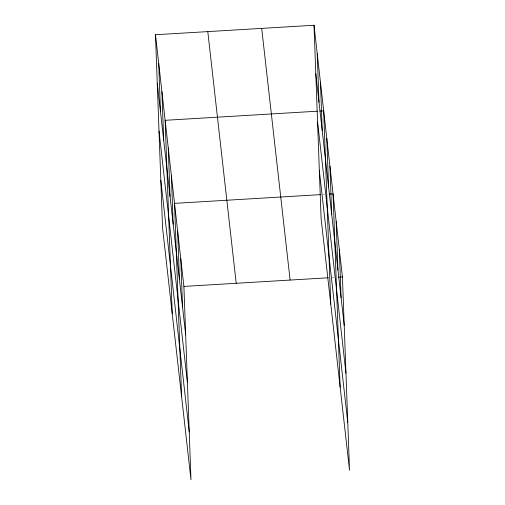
<?xml version="1.0" encoding="UTF-8"?>
<svg xmlns="http://www.w3.org/2000/svg" width="505" height="505" viewBox="0 0 505 505"><rect width="100%" height="100%" fill="white"/><g stroke="black" fill="none" stroke-linecap="round" stroke-linejoin="round"><path stroke-width="0.38" stroke-dasharray="2.52 1.89" d="M322.903 194.488L324.469 194.393M332.284 277.542L333.843 277.447"/><path stroke-width="0.76" d="M155.477 34.738L183.896 286.423L190.985 479.75L162.566 228.064L155.477 34.738L314.015 25.25L342.434 276.936L349.523 470.262L321.104 218.577L314.015 25.25M317.43 111.195L165.141 120.31L172.23 313.637M319.772 111.056L323.673 110.822L330.762 304.149M320.561 194.627L174.522 203.37L181.611 396.696M329.153 194.116L333.054 193.876L340.143 387.202M183.896 286.423L328.376 277.775M338.527 277.169L342.434 276.936M315.789 73.698L344.208 325.384M317.544 121.509L345.963 373.195M319.349 170.766L347.768 422.451M261.697 28.381L290.116 280.067M207.795 31.607L236.214 283.292M157.257 83.186L185.676 334.872M159.006 130.997L187.424 382.683M160.811 180.253L189.236 431.939M339.309 249.249L341.083 297.697M336.178 221.562L337.959 270.017M329.929 166.195L331.703 214.644M326.804 138.509L328.578 186.957M320.454 82.296L322.234 130.751M317.235 53.776L319.008 102.225M180.771 258.737L182.545 307.191M177.646 231.05L179.42 279.505M171.391 175.683L173.171 224.132M168.266 147.997L170.046 196.445M161.922 91.79L163.696 140.238M158.696 63.264L160.476 111.712"/></g></svg>
